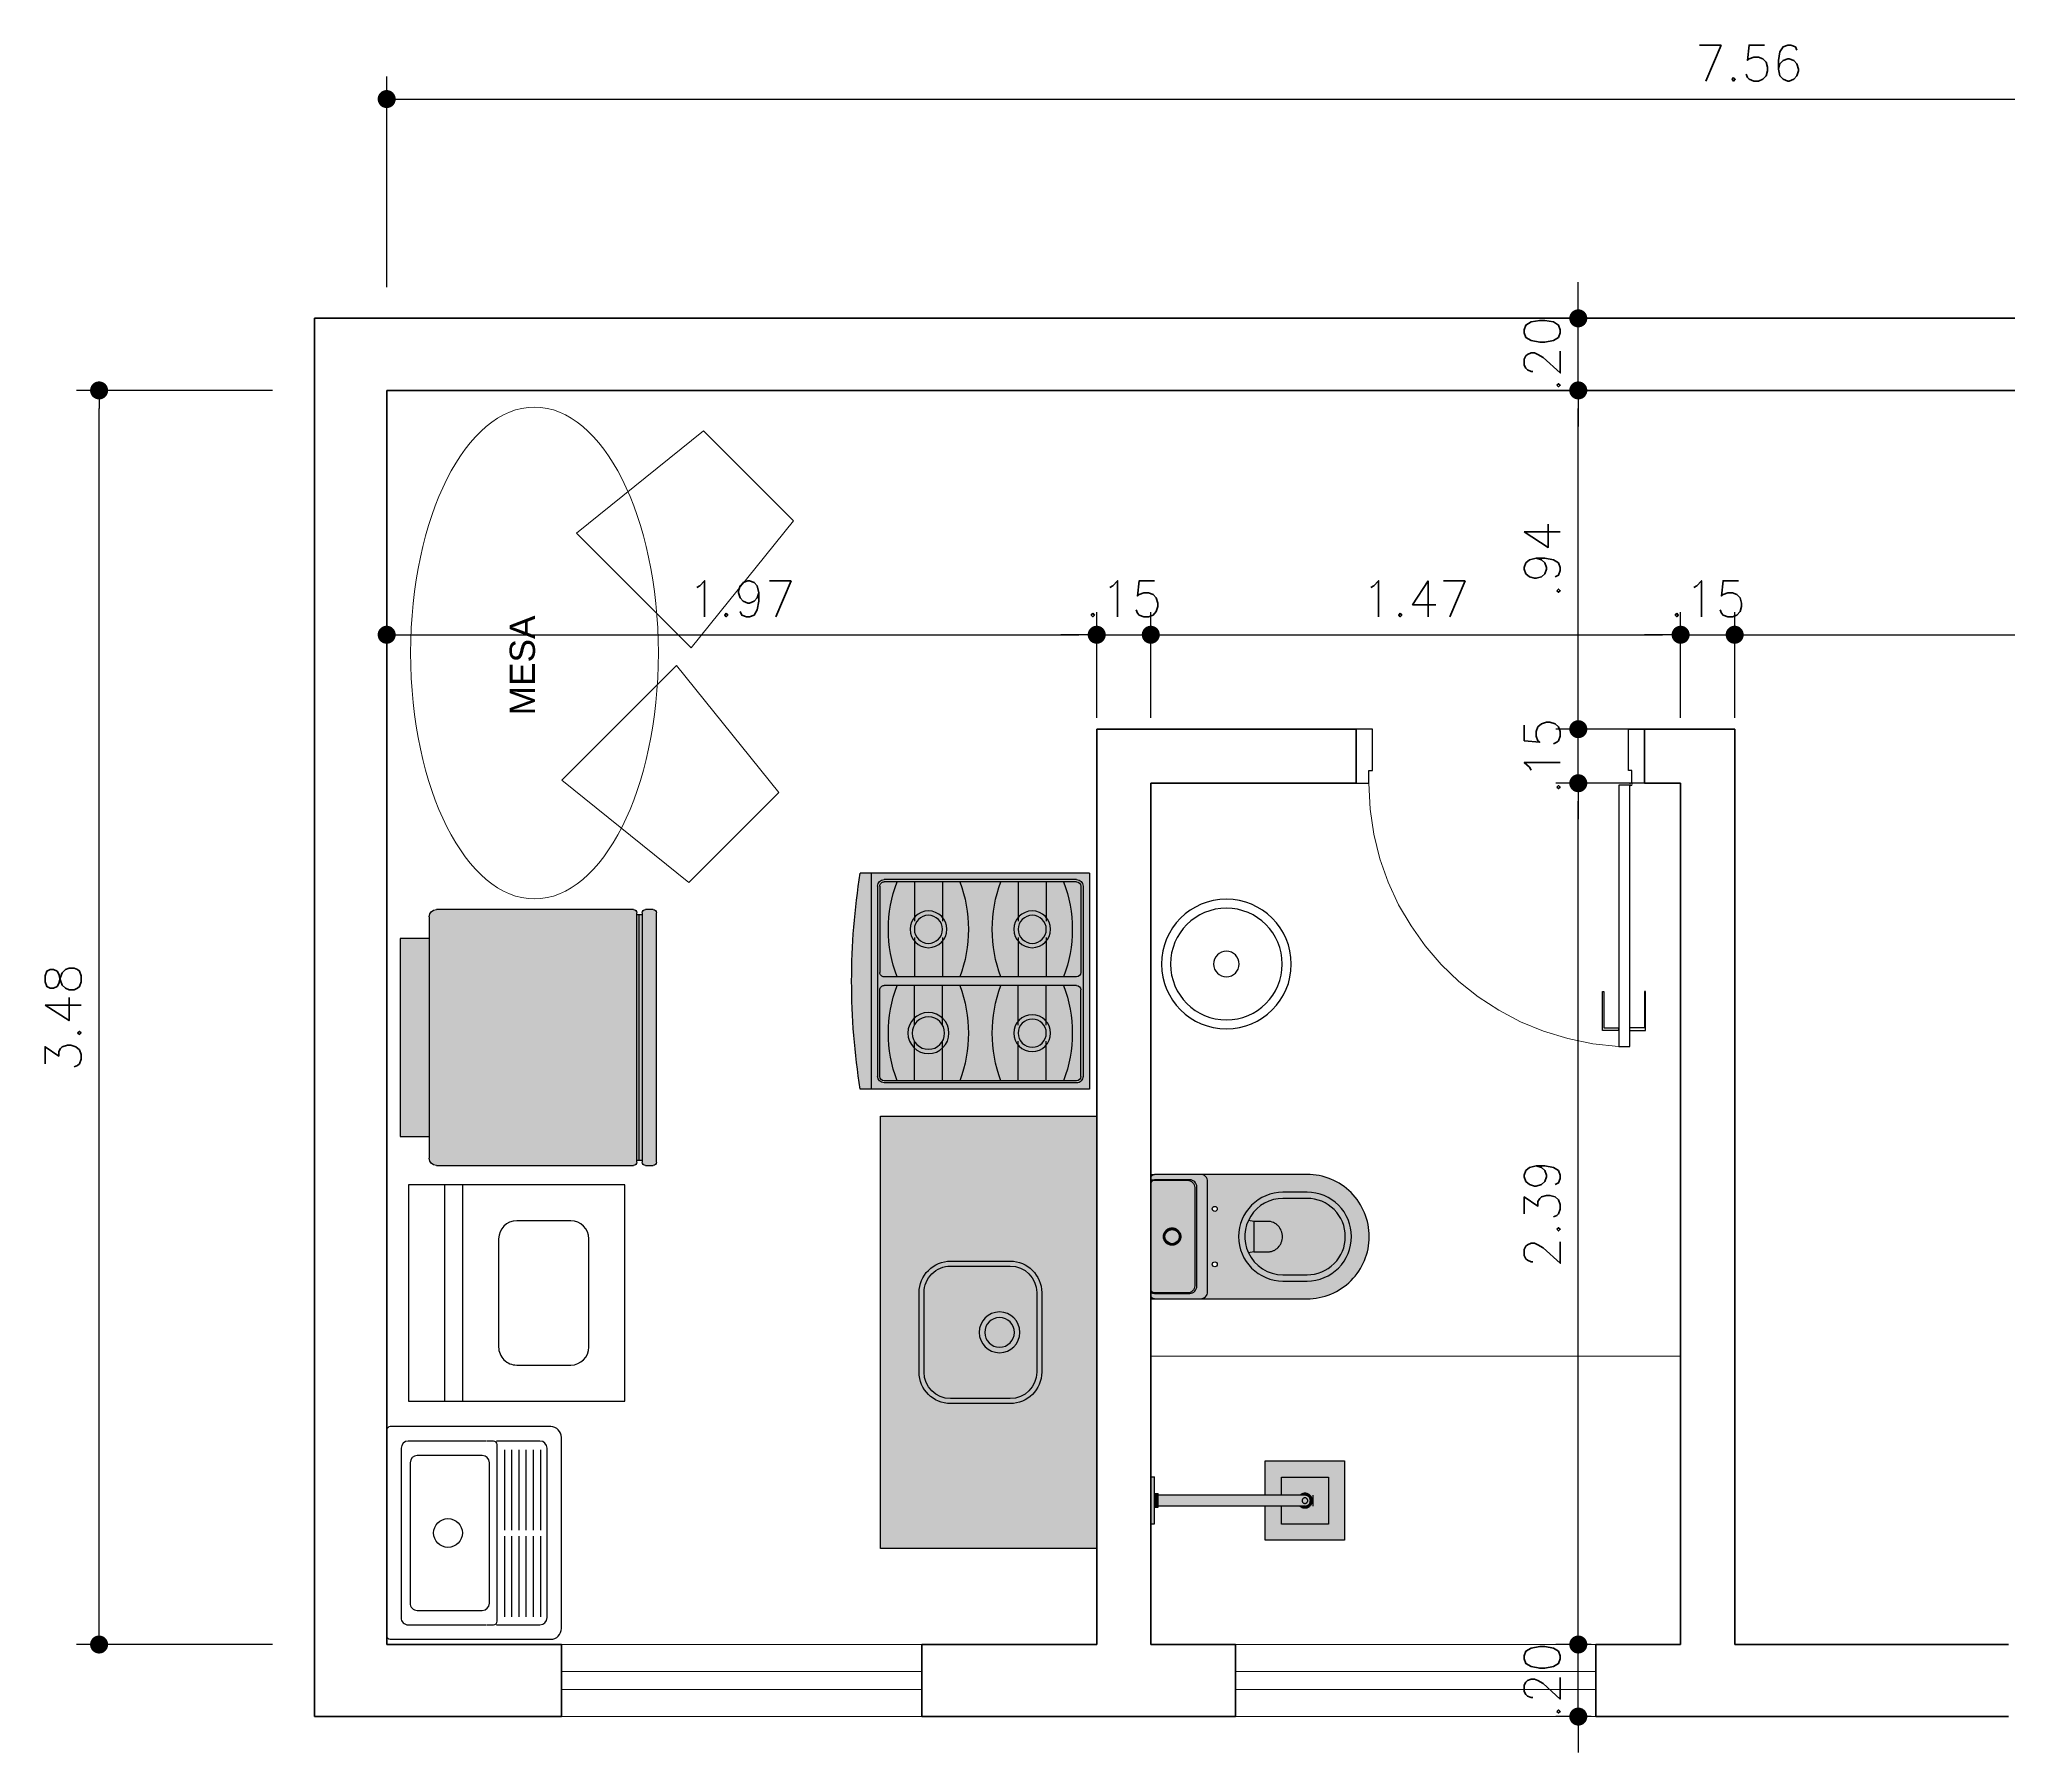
# Model space of a CAD drawing. Header units: millimetres. Extents: x -4763 to 645, y -25 to 217.
# Drawn here: x -24.46 to -19, y 47.62 to 52.37 of the extents above; entities that cross this region are included whole.
import ezdxf

# ---------------------------------------------------------------- set-up
doc = ezdxf.new("R2010")
doc.units = ezdxf.units.MM
doc.header["$LTSCALE"] = 0.5
doc.header["$PDMODE"] = 3
for name, pattern in [('CACHE', [0.24, 0.12, -0.12]), ('CONTINU', [0]), ('DASHED', [15, 12, -3]), ('HIDDEN2', [4.7625, 3.175, -1.5875])]:
    doc.linetypes.add(name, pattern=pattern)
for name, color, linetype, lineweight in [('A-TRACEJADO', 251, 'HIDDEN2', 18), ('AI-Hatch equip coz', 255, 'Continuous', 0), ('AI-Hatch equip san', 255, 'Continuous', 0), ('Alvenaria-alta', 5, 'Continuous', 50), ('Alvenaria-baixa', 3, 'Continuous', 20), ('ARQ cota externa', 1, 'Continuous', 15), ('ARQ Esquadria 2', 2, 'Continuous', 20), ('ARQ Mobiliario', 34, 'Continuous', 13)]:
    doc.layers.add(name, color=color, linetype=linetype, lineweight=lineweight)
for name, color, linetype in [('AI-Equip coz', 1, 'Continuous'), ('AI-Equip san', 1, 'Continuous'), ('AI-Hatch mob', 254, 'Continuous'), ('DETALHE', 2, 'Continuous'), ('PENA1', 1, 'Continuous')]:
    doc.layers.add(name, color=color, linetype=linetype)
doc.styles.add('arial 7', font='arial.ttf', dxfattribs={"height": 0.07})
doc.styles.add('RS50', font='romans.shx', dxfattribs={"height": 0.1})
doc.dimstyles.new('Cota 50', dxfattribs={"dimscale": 0.05, "dimtxt": 0.1, "dimasz": 1, "dimexe": 1.25, "dimexo": 0.625, "dimgap": 1, "dimtad": 1, "dimzin": 4, "dimdsep": 46, "dimtxsty": 'RS50', "dimblk": 'DOT', "dimcen": 0.1, "dimclrd": 256, "dimclre": 256, "dimclrt": 256, "dimadec": 0, "dimazin": 0, "dimtfac": 1, "dimtix": 1, "dimtmove": 0, "dimatfit": 3, "dimldrblk": 'DOT', "dimfxl": 1.25, "dimarcsym": 0})

# ---------------------------------------------------------------- blocks, each defined once
blk = doc.blocks.new('_Dot')
at = {"color": 0, "linetype": 'ByBlock', "lineweight": -2}
blk.add_line((-0.5, 0), (-1, 0), dxfattribs=at)
at = {"color": 0, "linetype": 'ByBlock', "const_width": 0.5}
blk.add_lwpolyline([(-0.25, 0, 1), (0.25, 0, 1)], format="xyb", close=True, dxfattribs=at)
blk = doc.blocks.new('*D169')
at = {"layer": 'ARQ cota externa', "lineweight": -2, "transparency": 16777216}
for p, q in [((-23.8134, 51.3989), (-24.3571, 51.3989)), ((-24.2946, 47.9689), (-24.2946, 51.3489)), ((-23.8134, 47.9189), (-24.3571, 47.9189))]:
    blk.add_line(p, q, dxfattribs=at)
at = {"layer": 'DEFPOINTS', "color": 0, "transparency": 16777216}
for p in [(-24.2946, 51.3989), (-23.7821, 51.3989), (-23.7821, 47.9189)]:
    blk.add_point(p, dxfattribs=at)
at = {"layer": 'ARQ cota externa', "lineweight": -2, "transparency": 16777216, "xscale": 0.05, "yscale": 0.05, "zscale": 0.05}
for p, rotation in [((-24.2946, 51.3989), 90), ((-24.2946, 47.9189), 270)]:
    blk.add_blockref('_Dot', p, dxfattribs=dict(at, rotation=rotation))
at = {"layer": 'ARQ cota externa', "transparency": 16777216, "insert": (-24.3946, 49.6589), "char_height": 0.1, "attachment_point": 5, "rotation": 90, "style": 'RS50'}
blk.add_mtext('3.48', dxfattribs=at)
blk = doc.blocks.new('*D170')
at = {"layer": 'ARQ cota externa', "lineweight": -2, "transparency": 16777216}
for p, q in [((-23.4967, 51.6857), (-23.4967, 52.2699)), ((-15.9367, 51.6857), (-15.9367, 52.2699)), ((-23.4467, 52.2074), (-15.9867, 52.2074))]:
    blk.add_line(p, q, dxfattribs=at)
at = {"layer": 'DEFPOINTS', "color": 0, "transparency": 16777216}
for p in [(-15.9367, 52.2074), (-23.4967, 51.6545), (-15.9367, 51.6545)]:
    blk.add_point(p, dxfattribs=at)
at = {"layer": 'ARQ cota externa', "lineweight": -2, "transparency": 16777216, "xscale": 0.05, "yscale": 0.05, "zscale": 0.05, "rotation": 180}
blk.add_blockref('_Dot', (-23.4967, 52.2074), dxfattribs=at)
at = {"layer": 'ARQ cota externa', "lineweight": -2, "transparency": 16777216, "xscale": 0.05, "yscale": 0.05, "zscale": 0.05}
blk.add_blockref('_Dot', (-15.9367, 52.2074), dxfattribs=at)
at = {"layer": 'ARQ cota externa', "transparency": 16777216, "insert": (-19.7167, 52.3074), "char_height": 0.1, "attachment_point": 5, "style": 'RS50'}
blk.add_mtext('7.56', dxfattribs=at)
blk = doc.blocks.new('*D171')
at = {"layer": 'ARQ cota externa', "lineweight": -2, "transparency": 16777216}
for p, q in [((-23.4967, 50.5972), (-23.4967, 50.7834)), ((-21.5267, 50.4902), (-21.5267, 50.7834)), ((-23.4467, 50.7209), (-21.5767, 50.7209))]:
    blk.add_line(p, q, dxfattribs=at)
at = {"layer": 'DEFPOINTS', "color": 0, "transparency": 16777216}
for p in [(-21.5267, 50.7209), (-23.4967, 50.5659), (-21.5267, 50.4589)]:
    blk.add_point(p, dxfattribs=at)
at = {"layer": 'ARQ cota externa', "lineweight": -2, "transparency": 16777216, "xscale": 0.05, "yscale": 0.05, "zscale": 0.05, "rotation": 180}
blk.add_blockref('_Dot', (-23.4967, 50.7209), dxfattribs=at)
at = {"layer": 'ARQ cota externa', "lineweight": -2, "transparency": 16777216, "xscale": 0.05, "yscale": 0.05, "zscale": 0.05}
blk.add_blockref('_Dot', (-21.5267, 50.7209), dxfattribs=at)
at = {"layer": 'ARQ cota externa', "transparency": 16777216, "insert": (-22.5117, 50.8209), "char_height": 0.1, "attachment_point": 5, "style": 'RS50'}
blk.add_mtext('1.97', dxfattribs=at)
blk = doc.blocks.new('*D172')
at = {"layer": 'ARQ cota externa', "lineweight": -2, "transparency": 16777216}
for p, q in [((-21.5267, 50.4902), (-21.5267, 50.7834)), ((-21.3767, 50.4902), (-21.3767, 50.7834)), ((-21.5767, 50.7209), (-21.6267, 50.7209)), ((-21.5267, 50.7209), (-21.3767, 50.7209)), ((-21.3267, 50.7209), (-21.2767, 50.7209))]:
    blk.add_line(p, q, dxfattribs=at)
at = {"layer": 'DEFPOINTS', "color": 0, "transparency": 16777216}
for p in [(-21.3767, 50.7209), (-21.5267, 50.4589), (-21.3767, 50.4589)]:
    blk.add_point(p, dxfattribs=at)
at = {"layer": 'ARQ cota externa', "lineweight": -2, "transparency": 16777216, "xscale": 0.05, "yscale": 0.05, "zscale": 0.05}
blk.add_blockref('_Dot', (-21.5267, 50.7209), dxfattribs=at)
at = {"layer": 'ARQ cota externa', "lineweight": -2, "transparency": 16777216, "xscale": 0.05, "yscale": 0.05, "zscale": 0.05, "rotation": 180}
blk.add_blockref('_Dot', (-21.3767, 50.7209), dxfattribs=at)
at = {"layer": 'ARQ cota externa', "transparency": 16777216, "insert": (-21.4517, 50.8209), "char_height": 0.1, "attachment_point": 5, "style": 'RS50'}
blk.add_mtext('.15', dxfattribs=at)
blk = doc.blocks.new('*D173')
at = {"layer": 'ARQ cota externa', "lineweight": -2, "transparency": 16777216}
for p, q in [((-21.3767, 50.4902), (-21.3767, 50.7834)), ((-19.9067, 50.4902), (-19.9067, 50.7834)), ((-21.3267, 50.7209), (-19.9567, 50.7209))]:
    blk.add_line(p, q, dxfattribs=at)
at = {"layer": 'DEFPOINTS', "color": 0, "transparency": 16777216}
for p in [(-19.9067, 50.7209), (-21.3767, 50.4589), (-19.9067, 50.4589)]:
    blk.add_point(p, dxfattribs=at)
at = {"layer": 'ARQ cota externa', "lineweight": -2, "transparency": 16777216, "xscale": 0.05, "yscale": 0.05, "zscale": 0.05, "rotation": 180}
blk.add_blockref('_Dot', (-21.3767, 50.7209), dxfattribs=at)
at = {"layer": 'ARQ cota externa', "lineweight": -2, "transparency": 16777216, "xscale": 0.05, "yscale": 0.05, "zscale": 0.05}
blk.add_blockref('_Dot', (-19.9067, 50.7209), dxfattribs=at)
at = {"layer": 'ARQ cota externa', "transparency": 16777216, "insert": (-20.6417, 50.8209), "char_height": 0.1, "attachment_point": 5, "style": 'RS50'}
blk.add_mtext('1.47', dxfattribs=at)
blk = doc.blocks.new('*D174')
at = {"layer": 'ARQ cota externa', "lineweight": -2, "transparency": 16777216}
for p, q in [((-19.9067, 50.4902), (-19.9067, 50.7834)), ((-19.7567, 50.4902), (-19.7567, 50.7834)), ((-19.9567, 50.7209), (-20.0067, 50.7209)), ((-19.9067, 50.7209), (-19.7567, 50.7209)), ((-19.7067, 50.7209), (-19.6567, 50.7209))]:
    blk.add_line(p, q, dxfattribs=at)
at = {"layer": 'DEFPOINTS', "color": 0, "transparency": 16777216}
for p in [(-19.7567, 50.7209), (-19.9067, 50.4589), (-19.7567, 50.4589)]:
    blk.add_point(p, dxfattribs=at)
at = {"layer": 'ARQ cota externa', "lineweight": -2, "transparency": 16777216, "xscale": 0.05, "yscale": 0.05, "zscale": 0.05}
blk.add_blockref('_Dot', (-19.9067, 50.7209), dxfattribs=at)
at = {"layer": 'ARQ cota externa', "lineweight": -2, "transparency": 16777216, "xscale": 0.05, "yscale": 0.05, "zscale": 0.05, "rotation": 180}
blk.add_blockref('_Dot', (-19.7567, 50.7209), dxfattribs=at)
at = {"layer": 'ARQ cota externa', "transparency": 16777216, "insert": (-19.8317, 50.8209), "char_height": 0.1, "attachment_point": 5, "style": 'RS50'}
blk.add_mtext('.15', dxfattribs=at)
blk = doc.blocks.new('*D175')
at = {"layer": 'ARQ cota externa', "lineweight": -2, "transparency": 16777216}
for p, q in [((-19.7567, 50.4902), (-19.7567, 50.7834)), ((-15.9367, 50.4902), (-15.9367, 50.7834)), ((-19.7067, 50.7209), (-15.9867, 50.7209))]:
    blk.add_line(p, q, dxfattribs=at)
at = {"layer": 'DEFPOINTS', "color": 0, "transparency": 16777216}
for p in [(-15.9367, 50.7209), (-19.7567, 50.4589), (-15.9367, 50.4589)]:
    blk.add_point(p, dxfattribs=at)
at = {"layer": 'ARQ cota externa', "lineweight": -2, "transparency": 16777216, "xscale": 0.05, "yscale": 0.05, "zscale": 0.05, "rotation": 180}
blk.add_blockref('_Dot', (-19.7567, 50.7209), dxfattribs=at)
at = {"layer": 'ARQ cota externa', "lineweight": -2, "transparency": 16777216, "xscale": 0.05, "yscale": 0.05, "zscale": 0.05}
blk.add_blockref('_Dot', (-15.9367, 50.7209), dxfattribs=at)
at = {"layer": 'ARQ cota externa', "transparency": 16777216, "insert": (-17.8467, 50.8209), "char_height": 0.1, "attachment_point": 5, "style": 'RS50'}
blk.add_mtext('3.82', dxfattribs=at)
blk = doc.blocks.new('*D177')
at = {"layer": 'ARQ cota externa', "lineweight": -2, "transparency": 16777216}
for p, q in [((-20.1906, 47.9689), (-20.1906, 48.0189)), ((-20.1551, 47.9189), (-20.2531, 47.9189)), ((-20.1906, 47.7189), (-20.1906, 47.9189)), ((-20.1551, 47.7189), (-20.2531, 47.7189)), ((-20.1906, 47.6689), (-20.1906, 47.6189))]:
    blk.add_line(p, q, dxfattribs=at)
at = {"layer": 'DEFPOINTS', "color": 0, "transparency": 16777216}
for p in [(-20.1906, 47.9189), (-20.1238, 47.9189), (-20.1238, 47.7189)]:
    blk.add_point(p, dxfattribs=at)
at = {"layer": 'ARQ cota externa', "lineweight": -2, "transparency": 16777216, "xscale": 0.05, "yscale": 0.05, "zscale": 0.05}
for p, rotation in [((-20.1906, 47.9189), 270), ((-20.1906, 47.7189), 90)]:
    blk.add_blockref('_Dot', p, dxfattribs=dict(at, rotation=rotation))
at = {"layer": 'ARQ cota externa', "transparency": 16777216, "insert": (-20.2906, 47.8189), "char_height": 0.1, "attachment_point": 5, "rotation": 90, "style": 'RS50'}
blk.add_mtext('.20', dxfattribs=at)
blk = doc.blocks.new('*D178')
at = {"layer": 'ARQ cota externa', "lineweight": -2, "transparency": 16777216}
for p, q in [((-19.9379, 50.3089), (-20.2531, 50.3089)), ((-20.1906, 47.9689), (-20.1906, 50.2589)), ((-20.1551, 47.9189), (-20.2531, 47.9189))]:
    blk.add_line(p, q, dxfattribs=at)
at = {"layer": 'DEFPOINTS', "color": 0, "transparency": 16777216}
for p in [(-20.1906, 50.3089), (-19.9067, 50.3089), (-20.1238, 47.9189)]:
    blk.add_point(p, dxfattribs=at)
at = {"layer": 'ARQ cota externa', "lineweight": -2, "transparency": 16777216, "xscale": 0.05, "yscale": 0.05, "zscale": 0.05}
for p, rotation in [((-20.1906, 50.3089), 90), ((-20.1906, 47.9189), 270)]:
    blk.add_blockref('_Dot', p, dxfattribs=dict(at, rotation=rotation))
at = {"layer": 'ARQ cota externa', "transparency": 16777216, "insert": (-20.2906, 49.1139), "char_height": 0.1, "attachment_point": 5, "rotation": 90, "style": 'RS50'}
blk.add_mtext('2.39', dxfattribs=at)
blk = doc.blocks.new('*D179')
at = {"layer": 'ARQ cota externa', "lineweight": -2, "transparency": 16777216}
for p, q in [((-20.1906, 50.5089), (-20.1906, 50.5589)), ((-19.9379, 50.4589), (-20.2531, 50.4589)), ((-20.1906, 50.3089), (-20.1906, 50.4589)), ((-19.9379, 50.3089), (-20.2531, 50.3089)), ((-20.1906, 50.2589), (-20.1906, 50.2089))]:
    blk.add_line(p, q, dxfattribs=at)
at = {"layer": 'DEFPOINTS', "color": 0, "transparency": 16777216}
for p in [(-20.1906, 50.4589), (-19.9067, 50.4589), (-19.9067, 50.3089)]:
    blk.add_point(p, dxfattribs=at)
at = {"layer": 'ARQ cota externa', "lineweight": -2, "transparency": 16777216, "xscale": 0.05, "yscale": 0.05, "zscale": 0.05}
for p, rotation in [((-20.1906, 50.4589), 270), ((-20.1906, 50.3089), 90)]:
    blk.add_blockref('_Dot', p, dxfattribs=dict(at, rotation=rotation))
at = {"layer": 'ARQ cota externa', "transparency": 16777216, "insert": (-20.2906, 50.3839), "char_height": 0.1, "attachment_point": 5, "rotation": 90, "style": 'RS50'}
blk.add_mtext('.15', dxfattribs=at)
blk = doc.blocks.new('*D180')
at = {"layer": 'ARQ cota externa', "lineweight": -2, "transparency": 16777216}
for p, q in [((-20.2218, 51.3989), (-20.2531, 51.3989)), ((-20.1906, 50.5089), (-20.1906, 51.3489)), ((-19.9379, 50.4589), (-20.2531, 50.4589))]:
    blk.add_line(p, q, dxfattribs=at)
at = {"layer": 'DEFPOINTS', "color": 0, "transparency": 16777216}
for p in [(-20.1906, 51.3989), (-20.1906, 51.3989), (-19.9067, 50.4589)]:
    blk.add_point(p, dxfattribs=at)
at = {"layer": 'ARQ cota externa', "lineweight": -2, "transparency": 16777216, "xscale": 0.05, "yscale": 0.05, "zscale": 0.05}
for p, rotation in [((-20.1906, 51.3989), 90), ((-20.1906, 50.4589), 270)]:
    blk.add_blockref('_Dot', p, dxfattribs=dict(at, rotation=rotation))
at = {"layer": 'ARQ cota externa', "transparency": 16777216, "insert": (-20.2906, 50.9289), "char_height": 0.1, "attachment_point": 5, "rotation": 90, "style": 'RS50'}
blk.add_mtext('.94', dxfattribs=at)
blk = doc.blocks.new('*D181')
at = {"layer": 'ARQ cota externa', "lineweight": -2, "transparency": 16777216}
for p, q in [((-20.1906, 51.6489), (-20.1906, 51.6989)), ((-20.2218, 51.5989), (-20.2531, 51.5989)), ((-20.1906, 51.3989), (-20.1906, 51.5989)), ((-20.2218, 51.3989), (-20.2531, 51.3989)), ((-20.1906, 51.3489), (-20.1906, 51.2989))]:
    blk.add_line(p, q, dxfattribs=at)
at = {"layer": 'DEFPOINTS', "color": 0, "transparency": 16777216}
for p in [(-20.1906, 51.5989), (-20.1906, 51.5989), (-20.1906, 51.3989)]:
    blk.add_point(p, dxfattribs=at)
at = {"layer": 'ARQ cota externa', "lineweight": -2, "transparency": 16777216, "xscale": 0.05, "yscale": 0.05, "zscale": 0.05}
for p, rotation in [((-20.1906, 51.5989), 270), ((-20.1906, 51.3989), 90)]:
    blk.add_blockref('_Dot', p, dxfattribs=dict(at, rotation=rotation))
at = {"layer": 'ARQ cota externa', "transparency": 16777216, "insert": (-20.2906, 51.4989), "char_height": 0.1, "attachment_point": 5, "rotation": 90, "style": 'RS50'}
blk.add_mtext('.20', dxfattribs=at)
blk = doc.blocks.new('P70')
at = {"layer": 'A-TRACEJADO'}
blk.add_arc((-0.149, -0.0328), 0.7322, 183.0662, 269.9559, dxfattribs=at)
at = {"layer": 'DETALHE', "color": 1}
for points in [[(-0.8365, -0.0415), (-0.8365, 0.0027), (-0.7284, 0.0027), (-0.7284, -0.0006), (-0.8285, -0.0006), (-0.8285, -0.0415)], [(-0.8365, -0.0724), (-0.8365, -0.1166), (-0.7284, -0.1166), (-0.7284, -0.1133), (-0.8285, -0.1133), (-0.8285, -0.0724)]]:
    blk.add_lwpolyline(points, close=True, dxfattribs=at)
at = {"layer": 'DETALHE', "color": 2}
for points in [[(-0.15, 0), (-0.15, -0.035), (-0.115, -0.035), (-0.115, -0.045), (0, -0.045), (0, 0)], [(-0.15, -0.8), (-0.15, -0.765), (-0.115, -0.765), (-0.115, -0.755), (0, -0.755), (0, -0.8)]]:
    blk.add_lwpolyline(points, close=True, dxfattribs=at)
blk.add_lwpolyline([(-0.8802, -0.0719), (-0.8802, -0.0411), (-0.1558, -0.0411), (-0.1558, -0.0719), (-0.8802, -0.0719)], dxfattribs=at)
blk.add_circle((-0.1531, -0.0379), 0.00326, dxfattribs=at)
blk = doc.blocks.new('tanq')
at = {"layer": 'PENA1'}
for p, q in [((-0.295, 0.455), (-0.295, 0.01)), ((0.265, 0.485), (-0.265, 0.485)), ((0.235, 0.445), (-0.235, 0.445)), ((0.295, 0.01), (0.295, 0.455)), ((-0.255, 0.425), (-0.255, 0.305)), ((-0.231, 0.4265), (-0.0075, 0.4265)), ((-0.231, 0.4065), (-0.0075, 0.4065)), ((-0.231, 0.3865), (-0.0075, 0.3865)), ((0.009, 0.4265), (0.2325, 0.4265)), ((0.009, 0.4065), (0.2325, 0.4065)), ((0.009, 0.3865), (0.2325, 0.3865)), ((0.255, 0.305), (0.255, 0.425)), ((-0.231, 0.3665), (-0.0075, 0.3665)), ((-0.231, 0.3465), (-0.0075, 0.3465)), ((0.009, 0.3665), (0.2325, 0.3665)), ((0.009, 0.3465), (0.2325, 0.3465)), ((-0.255, 0.2965), (-0.255, 0.2784)), ((-0.255, 0.2769), (-0.255, 0.06)), ((-0.231, 0.3065), (-0.245, 0.3065)), ((-0.231, 0.3265), (-0.0075, 0.3265)), ((0.2325, 0.3065), (-0.231, 0.3065)), ((0.195, 0.285), (-0.195, 0.285)), ((0.009, 0.3265), (0.2325, 0.3265)), ((0.245, 0.3065), (0.2325, 0.3065)), ((0.255, 0.2784), (0.255, 0.2965)), ((0.255, 0.06), (0.255, 0.2769)), ((-0.215, 0.265), (-0.215, 0.085)), ((0.215, 0.085), (0.215, 0.265)), ((-0.195, 0.065), (0.195, 0.065)), ((-0.285, 0), (0.285, 0)), ((-0.235, 0.04), (0.235, 0.04))]:
    blk.add_line(p, q, dxfattribs=at)
blk.add_circle((0, 0.17), 0.04, dxfattribs=at)
for centre, radius, start, end in [((-0.265, 0.455), 0.03, 90, 180), ((-0.235, 0.425), 0.02, 90, 180), ((0.235, 0.425), 0.02, 0, 90), ((0.265, 0.455), 0.03, 360, 90), ((-0.245, 0.2965), 0.01, 90, 180), ((-0.195, 0.265), 0.02, 90, 180), ((0.195, 0.265), 0.02, 0, 90), ((0.245, 0.2965), 0.01, 360, 90), ((-0.235, 0.06), 0.02, 180, 270), ((-0.195, 0.085), 0.02, 180, 270), ((0.195, 0.085), 0.02, 270, 360), ((0.235, 0.06), 0.02, 270, 360), ((-0.285, 0.01), 0.01, 180, 270), ((0.285, 0.01), 0.01, 270, 0)]:
    blk.add_arc(centre, radius, start, end, dxfattribs=at)
blk = doc.blocks.new('lavardora')
at = {"layer": 'PENA1'}
for p, q in [((-0.3, 0.6), (-0.3, 0)), ((0.3, 0.6), (-0.3, 0.6)), ((0.3, 0), (0.3, 0.6)), ((0.15, 0.5), (-0.15, 0.5)), ((-0.2, 0.45), (-0.2, 0.3)), ((0.2, 0.3), (0.2, 0.45)), ((-0.15, 0.25), (0.15, 0.25)), ((-0.3, 0.15), (0.3, 0.15)), ((-0.3, 0.1), (0.3, 0.1)), ((-0.3, 0), (0.3, 0))]:
    blk.add_line(p, q, dxfattribs=at)
for centre, start, end in [((-0.15, 0.45), 90, 180), ((0.15, 0.45), 0, 90), ((-0.15, 0.3), 180, 270), ((0.15, 0.3), 270, 0)]:
    blk.add_arc(centre, 0.05, start, end, dxfattribs=at)
blk = doc.blocks.new('REFRIGERADOR LUM G 0.710X0.711')
at = {"layer": 'AI-Hatch equip coz', "ltscale": 3}
h = blk.add_hatch(color=255, dxfattribs=at)
h.paths.add_polyline_path([(0.275, 0), (-0.275, 0), (-0.275, -0.08), (0.275, -0.08)])
h.paths.add_polyline_path([(0.355, -0.1, 0.414214), (0.335, -0.08), (-0.335, -0.08, 0.414214), (-0.355, -0.1), (-0.355, -0.647, 0.414214), (-0.346, -0.656), (0.346, -0.656, 0.414214), (0.355, -0.647)])
h.paths.add_polyline_path([(0.355, -0.68, 0.414214), (0.346, -0.671), (-0.346, -0.671, 0.414214), (-0.355, -0.68), (-0.355, -0.702, 0.414214), (-0.346, -0.711), (0.346, -0.711, 0.414214), (0.355, -0.702)])
h.paths.add_polyline_path([(0.34, -0.6632), (-0.34, -0.6632), (-0.34, -0.671), (0.34, -0.671)])
h.paths.add_polyline_path([(0.34, -0.656), (-0.34, -0.656), (-0.34, -0.6632), (0.34, -0.6632)])
for p, q in [((-0.275, 0), (0.275, 0)), ((-0.275, -0.08), (-0.275, 0)), ((0.275, 0), (0.275, -0.08)), ((-0.355, -0.647), (-0.355, -0.1)), ((-0.335, -0.08), (0.335, -0.08)), ((0.355, -0.1), (0.355, -0.647)), ((-0.355, -0.702), (-0.355, -0.68)), ((0.346, -0.656), (-0.346, -0.656)), ((-0.346, -0.671), (0.346, -0.671)), ((-0.34, -0.671), (-0.34, -0.656)), ((0.34, -0.6632), (-0.34, -0.6632)), ((0.34, -0.656), (0.34, -0.671)), ((0.355, -0.68), (0.355, -0.702)), ((0.346, -0.711), (-0.346, -0.711))]:
    blk.add_line(p, q)
for centre, radius, start, end in [((-0.335, -0.1), 0.02, 90, 180), ((0.335, -0.1), 0.02, 360, 90), ((-0.346, -0.647), 0.009, 180, 270), ((0.346, -0.647), 0.009, 270, 0), ((-0.346, -0.68), 0.009, 90, 180), ((-0.346, -0.702), 0.009, 180, 270), ((0.346, -0.68), 0.009, 0, 90), ((0.346, -0.702), 0.009, 270, 0)]:
    blk.add_arc(centre, radius, start, end)
blk = doc.blocks.new('Fogão 03')
at = {"layer": 'AI-Hatch equip coz', "lineweight": 0}
for points in [[(0.156, 0.159), (-0.444, 0.159), (-0.444, -0.447), (0.156, -0.447)], [(0.156, -0.447), (-0.444, -0.447), (-0.444, -0.477, 0.08), (0.156, -0.477)]]:
    blk.add_hatch(color=255, dxfattribs=at).paths.add_polyline_path(points)
for p, q in [((0.156, 0.159), (-0.444, 0.159)), ((-0.444, 0.159), (-0.444, -0.477)), ((-0.426, 0.123), (-0.426, -0.411)), ((-0.42, 0.123), (-0.42, -0.411)), ((0.12, 0.141), (-0.408, 0.141)), ((-0.408, 0.135), (-0.168, 0.135)), ((-0.156, 0.123), (-0.156, -0.411)), ((-0.132, 0.123), (-0.132, -0.411)), ((0.12, 0.135), (-0.12, 0.135)), ((0.132, 0.123), (0.132, -0.411)), ((0.138, 0.123), (0.138, -0.411)), ((0.156, 0.159), (0.156, -0.477)), ((-0.42, 0.039), (-0.3104, 0.039)), ((-0.2655, 0.039), (-0.156, 0.039)), ((-0.0224, 0.039), (-0.132, 0.039)), ((0.132, 0.039), (0.0224, 0.039)), ((-0.42, -0.039), (-0.3104, -0.039)), ((-0.2655, -0.039), (-0.156, -0.039)), ((-0.0224, -0.039), (-0.132, -0.039)), ((0.132, -0.039), (0.0224, -0.039)), ((-0.42, -0.249), (-0.3104, -0.249)), ((-0.2655, -0.249), (-0.156, -0.249)), ((-0.0224, -0.249), (-0.132, -0.249)), ((0.132, -0.249), (0.0224, -0.249)), ((-0.42, -0.327), (-0.3104, -0.327)), ((-0.2655, -0.327), (-0.156, -0.327)), ((-0.0224, -0.327), (-0.132, -0.327)), ((0.132, -0.327), (0.0224, -0.327)), ((-0.408, -0.423), (-0.168, -0.423)), ((0.12, -0.429), (-0.408, -0.429)), ((0.12, -0.423), (-0.12, -0.423)), ((0.156, -0.447), (-0.444, -0.447))]:
    blk.add_line(p, q)
for centre, radius in [((-0.288, 0), 0.051), ((-0.288, 0), 0.039), ((0, 0), 0.051), ((0, 0), 0.039), ((-0.288, -0.288), 0.057), ((-0.288, -0.288), 0.045), ((0, -0.288), 0.051), ((0, -0.288), 0.039)]:
    blk.add_circle(centre, radius)
for centre, radius, start, end in [((-0.408, 0.123), 0.018, 89.9994, 180), ((-0.408, 0.123), 0.012, 90, 180), ((-0.288, -0.264), 0.375, 69.3903, 110.6097), ((-0.168, 0.123), 0.012, 0, 90), ((-0.12, 0.123), 0.012, 90, 180), ((0, -0.264), 0.375, 69.3903, 110.6097), ((0.12, 0.123), 0.018, 0, 90), ((0.12, 0.123), 0.012, 0, 90), ((-0.288, 0.264), 0.375, 249.3903, 290.6097), ((0, 0.264), 0.375, 249.3903, 290.6097), ((-0.288, -0.552), 0.375, 69.3903, 110.6097), ((0, -0.552), 0.375, 69.3903, 110.6097), ((-0.288, -0.024), 0.375, 249.3903, 290.6097), ((0, -0.024), 0.375, 249.3903, 290.6097), ((-0.408, -0.411), 0.018, 180, 270), ((-0.408, -0.411), 0.012, 180, 270), ((-0.168, -0.411), 0.012, 269.9991, 0), ((-0.12, -0.411), 0.012, 180, 270.0011), ((0.12, -0.411), 0.018, 270, 0), ((0.12, -0.411), 0.012, 270, 0), ((-0.144, 1.386), 1.887, 260.8522, 279.1478)]:
    blk.add_arc(centre, radius, start, end)
blk = doc.blocks.new('*U62')
at = {"layer": 'AI-Hatch mob', "true_color": 0xede8c4}
blk.add_hatch(color=254, dxfattribs=at).paths.add_polyline_path([(0, 1.2), (0, 0), (0.6, 0), (0.6, 1.2)])
blk.add_lwpolyline([(0, 1.2), (0, 0), (0.6, 0), (0.6, 1.2)], close=True)
blk = doc.blocks.new('CUBA RETANGULAR TRAMONTINA LINHA PRIME 94020207 PLANTA')
at = {"layer": 'AI-Hatch equip coz'}
h = blk.add_hatch(color=256, dxfattribs=at)
h.dxf.hatch_style = 2
h.paths.add_polyline_path([(0.1103, 0), (-0.1103, 0, 0.414214), (-0.1976, -0.0873), (-0.1976, -0.2527, 0.414214), (-0.1103, -0.34), (0.1103, -0.34, 0.414214), (0.1976, -0.2527), (0.1976, -0.0873, 0.414214)])
h.paths.add_polyline_path([(-0.1103, -0.0138, 0.414214), (-0.1838, -0.0873), (-0.1838, -0.2527, 0.414214), (-0.1103, -0.3262), (0.1103, -0.3262, 0.414214), (0.1838, -0.2527), (0.1838, -0.0873, 0.414214), (0.1103, -0.0138)], flags=16)
h.paths.add_polyline_path([(0.0565, -0.1169, -1), (-0.0565, -0.1169, -1)], flags=0)
h.paths.add_polyline_path([(0.0412, -0.1169, -1), (-0.0412, -0.1169, -1)], flags=0)
for p, q in [((0.1103, 0), (-0.1103, 0)), ((0.1103, -0.0138), (-0.1103, -0.0138)), ((-0.1976, -0.0873), (-0.1976, -0.2527)), ((-0.1838, -0.0873), (-0.1838, -0.2527)), ((0.1838, -0.2527), (0.1838, -0.0873)), ((0.1976, -0.2527), (0.1976, -0.0873)), ((-0.1103, -0.3262), (0.1103, -0.3262)), ((-0.1103, -0.34), (0.1103, -0.34))]:
    blk.add_line(p, q)
for radius in [0.0565, 0.0412]:
    blk.add_circle((0, -0.1169), radius)
for centre, radius, start, end in [((-0.1103, -0.0873), 0.0873, 90, 180), ((0.1103, -0.0873), 0.0873, 0, 90), ((-0.1103, -0.0873), 0.0735, 90, 180), ((0.1103, -0.0873), 0.0735, 0, 90), ((-0.1103, -0.2527), 0.0873, 180, 270), ((-0.1103, -0.2527), 0.0735, 180, 270), ((0.1103, -0.2527), 0.0873, 270, 0), ((0.1103, -0.2527), 0.0735, 270, 0)]:
    blk.add_arc(centre, radius, start, end)
blk = doc.blocks.new('BACIA CX ACOPLADA LINK CP230 - PLANTA')
at = {"layer": 'AI-Hatch equip san'}
h = blk.add_hatch(color=256, dxfattribs=at)
h.paths.add_polyline_path([(-0.1463, 0, 0.414214), (-0.1562, -0.0099), (-0.1562, -0.1021, 0.414214), (-0.1365, -0.1218), (0.1365, -0.1218, 0.414214), (0.1562, -0.1021), (0.1562, -0.0099, 0.414214), (0.1463, 0)], flags=17)
h.paths.add_polyline_path([(0, -0.035, -1), (0, -0.0833, -1)], flags=16)
h.paths.add_polyline_path([(0, -0.0394, -1), (0, -0.0789, -1)], flags=0)
h.paths.add_polyline_path([(-0.1725, -0.0099), (-0.1725, -0.4337, 0.414214), (0, -0.6062, 0.414214), (0.1725, -0.4337), (0.1725, 0), (0.1626, 0), (0.1562, 0), (0.1562, -0.0048, -0.135287), (0.1576, -0.0099), (0.1576, -0.108, -0.414214), (0.1378, -0.1277), (-0.1378, -0.1277, -0.414214), (-0.1576, -0.108), (-0.1576, -0.0099, -0.135287), (-0.1562, -0.0048), (-0.1562, 0), (-0.1626, 0, 0.414214)])
h.paths.add_polyline_path([(-0.0769, -0.1705, -1), (-0.0769, -0.1843, -1)], flags=16)
h.paths.add_polyline_path([(0.1232, -0.3667), (0.1232, -0.4337, -0.414214), (0, -0.5569, -0.414214), (-0.1232, -0.4337), (-0.1232, -0.3667, -1)], flags=16)
h.paths.add_polyline_path([(0.0448, -0.2707, -0.291349), (0.106, -0.3667), (0.106, -0.4337, -0.414214), (0, -0.5397, -0.414214), (-0.106, -0.4337), (-0.106, -0.3667, -0.548768)], flags=0)
h.paths.add_polyline_path([(-0.0422, -0.2859), (0.0422, -0.2859), (0.0422, -0.3273), (0.0415, -0.3329), (0.0398, -0.3386), (0.0376, -0.3432), (0.034, -0.349), (0.0287, -0.3546), (0.0236, -0.3584), (0.0182, -0.3613), (0.0131, -0.3632), (0.0062, -0.3649), (-0.0018, -0.3652), (-0.0083, -0.3645), (-0.0146, -0.3628), (-0.0218, -0.3595), (-0.0284, -0.3549), (-0.033, -0.3502), (-0.0367, -0.3451), (-0.04, -0.3382), (-0.0419, -0.3306), (-0.0422, -0.3248)], flags=0)
h.paths.add_polyline_path([(0.0769, -0.1705, -1), (0.0769, -0.1843, -1)], flags=16)
h.paths.add_polyline_path([(-0.0422, -0.2859), (-0.0422, -0.3248), (-0.042, -0.3286), (-0.0415, -0.3325), (-0.0405, -0.3363), (-0.0391, -0.34), (-0.0374, -0.3435), (-0.0364, -0.3452), (-0.0353, -0.3469), (-0.0342, -0.3485), (-0.0329, -0.3501), (-0.0316, -0.3516), (-0.0302, -0.3531), (-0.0299, -0.3533), (-0.0268, -0.356), (-0.0235, -0.3583), (-0.02, -0.3604), (-0.0162, -0.3621), (-0.0123, -0.3634), (-0.0103, -0.3639), (-0.0083, -0.3644), (-0.0062, -0.3647), (-0.0041, -0.365), (0, -0.3652), (0.0042, -0.365), (0.0083, -0.3644), (0.0123, -0.3634), (0.0143, -0.3628), (0.0162, -0.3621), (0.0181, -0.3613), (0.02, -0.3604), (0.0218, -0.3594), (0.0235, -0.3583), (0.0252, -0.3572), (0.0269, -0.3559), (0.0299, -0.3533), (0.0326, -0.3504), (0.0351, -0.3473), (0.0372, -0.3439), (0.0381, -0.3422), (0.039, -0.3404), (0.0397, -0.3385), (0.0404, -0.3367), (0.0409, -0.3348), (0.0414, -0.3329), (0.0417, -0.331), (0.042, -0.329), (0.0422, -0.3271), (0.0422, -0.3251), (0.0422, -0.3248), (0.0422, -0.2859)], flags=0)
for points in [[(-0.1365, -0.1218, -0.414214), (-0.1562, -0.1021), (-0.1562, -0.0099, -0.414214), (-0.1463, 0), (-0.1477, 0, 0.414214), (-0.1576, -0.0099), (-0.1576, -0.108, 0.414214), (-0.1378, -0.1277), (0.1378, -0.1277, 0.414214), (0.1576, -0.108), (0.1576, -0.0099, 0.414214), (0.1477, 0), (0.1463, 0, -0.414214), (0.1562, -0.0099), (0.1562, -0.1021, -0.414214), (0.1365, -0.1218)], [(-0.1232, -0.3667, -1), (0.1232, -0.3667), (0.1232, -0.4337, -0.414214), (0, -0.5569, -0.414214), (-0.1232, -0.4337)]]:
    blk.add_hatch(color=256, dxfattribs=at).paths.add_polyline_path(points)
h = blk.add_hatch(color=256, dxfattribs=at)
h.paths.add_polyline_path([(0, -0.0833, 1), (0, -0.035, 1)])
h.paths.add_polyline_path([(0, -0.0789, -1), (0, -0.0394, -1)], flags=16)
at = {"ltscale": 0.05}
blk.add_lwpolyline([(-0.1626, 0), (-0.1725, 0), (-0.1725, -0.0099)], dxfattribs=at)
for points in [[(0.1725, -0.0099, 0.414214), (0.1626, 0), (0.1725, 0), (0.1725, -0.4337, -0.414214), (0, -0.6062, -0.414214), (-0.1725, -0.4337), (-0.1725, -0.0099)], [(-0.1463, 0, 0.414214), (-0.1562, -0.0099), (-0.1562, -0.1021, 0.414214), (-0.1365, -0.1218), (0.1365, -0.1218, 0.414214), (0.1562, -0.1021), (0.1562, -0.0099, 0.414214), (0.1463, 0)], [(-0.1626, 0, 0.414214), (-0.1725, -0.0099)], [(0.1725, -0.138, -0.414214), (0.1528, -0.1577), (-0.1528, -0.1577, -0.414214), (-0.1725, -0.138)]]:
    blk.add_lwpolyline(points, format="xyb")
blk.add_lwpolyline([(-0.1626, 0), (0.1626, 0), (0.1562, 0), (0.1562, -0.0049)])
at = {"linetype": 'DASHED', "ltscale": 0.025}
blk.add_lwpolyline([(-0.1562, -0.0049), (-0.1562, 0), (-0.1626, 0)], dxfattribs=at)
at = {"ltscale": 0.497717}
blk.add_lwpolyline([(0.1477, 0, -0.414214), (0.1576, -0.0099), (0.1576, -0.108, -0.414214), (0.1378, -0.1277), (-0.1378, -0.1277, -0.414214), (-0.1576, -0.108), (-0.1576, -0.0099, -0.414214), (-0.1477, 0)], format="xyb", dxfattribs=at)
at = {"linetype": 'DASHED'}
blk.add_lwpolyline([(0, -0.035, 1), (0, -0.0833, 1)], format="xyb", close=True, dxfattribs=at)
for points in [[(0, -0.0394, 1), (0, -0.0789, 1)], [(-0.0769, -0.1705, 1), (-0.0769, -0.1843, 1)], [(0.0769, -0.1705, 1), (0.0769, -0.1843, 1)], [(0.0448, -0.2707, -0.291349), (0.106, -0.3667), (0.106, -0.4337, -0.414214), (0, -0.5397, -0.414214), (-0.106, -0.4337), (-0.106, -0.3667, -0.548768)]]:
    blk.add_lwpolyline(points, format="xyb", close=True)
at = {"ltscale": 0.339985}
blk.add_lwpolyline([(0.1232, -0.3667), (0.1232, -0.4337, -0.414214), (0, -0.5569, -0.414214), (-0.1232, -0.4337), (-0.1232, -0.3667, -1)], format="xyb", close=True, dxfattribs=at)
at = {"ltscale": 0.078146}
blk.add_lwpolyline([(-0.0422, -0.2859), (-0.0448, -0.2707)], dxfattribs=at)
at = {"ltscale": 0.078144}
blk.add_lwpolyline([(0.0422, -0.2859), (0.0448, -0.2707)], dxfattribs=at)
at = {"ltscale": 0.197277}
blk.add_lwpolyline([(0.0422, -0.2859), (0.0422, -0.3248), (0.0422, -0.3251), (0.0422, -0.3271), (0.042, -0.329), (0.0417, -0.331), (0.0414, -0.3329), (0.0409, -0.3348), (0.0404, -0.3367), (0.0397, -0.3385), (0.039, -0.3404), (0.0381, -0.3422), (0.0372, -0.3439), (0.0351, -0.3473), (0.0326, -0.3504), (0.0299, -0.3533), (0.0269, -0.3559), (0.0252, -0.3572), (0.0235, -0.3583), (0.0218, -0.3594), (0.02, -0.3604), (0.0181, -0.3613), (0.0162, -0.3621), (0.0143, -0.3628), (0.0123, -0.3634), (0.0083, -0.3644), (0.0042, -0.365), (0, -0.3652), (-0.0041, -0.365), (-0.0062, -0.3647), (-0.0083, -0.3644), (-0.0103, -0.3639), (-0.0123, -0.3634), (-0.0162, -0.3621), (-0.02, -0.3604), (-0.0235, -0.3583), (-0.0268, -0.356), (-0.0299, -0.3533), (-0.0302, -0.3531), (-0.0316, -0.3516), (-0.0329, -0.3501), (-0.0342, -0.3485), (-0.0353, -0.3469), (-0.0364, -0.3452), (-0.0374, -0.3435), (-0.0391, -0.34), (-0.0405, -0.3363), (-0.0415, -0.3325), (-0.042, -0.3286), (-0.0422, -0.3248), (-0.0422, -0.2859)], dxfattribs=at)
at = {"ltscale": 0.214268}
blk.add_lwpolyline([(-0.0422, -0.2859), (0.0422, -0.2859)], dxfattribs=at)
blk = doc.blocks.new('CHUVEIRO QUADRATTA 1992 C CT PL')
at = {"layer": 'AI-Hatch equip san'}
blk.add_hatch(color=256, dxfattribs=at).paths.add_polyline_path([(0.5378, 0.1109), (0.3176, 0.1109), (0.3176, -0.1093), (0.5378, -0.1093)])
at = {"layer": 'AI-Hatch equip san', "ltscale": 3}
blk.add_hatch(color=256, dxfattribs=at).paths.add_polyline_path([(0.01, -0.0205, -0.414214), (0.0115, -0.019), (0.0115, 0.019, -0.414214), (0.01, 0.0205)])
for p, q in [((0, 0.065), (0.01, 0.065)), ((0, 0.065), (0, -0.065)), ((0.01, 0.065), (0.01, -0.065)), ((0.0115, 0.019), (0.0115, -0.019)), ((0.0115, 0.019), (0.02, 0.019)), ((0.02, 0.019), (0.02, -0.019)), ((0.2698, 0.0158), (0.02, 0.0158)), ((0.4286, 0.0158), (0.2698, 0.0158)), ((0.4497, -0.0142), (0.4497, 0.0158)), ((0.0115, -0.019), (0.02, -0.019)), ((0.2698, -0.0142), (0.02, -0.0142)), ((0.4286, -0.0142), (0.2698, -0.0142)), ((0, -0.065), (0.01, -0.065))]:
    blk.add_line(p, q)
at = {"linetype": 'CONTINU'}
for points in [[(0.3176, -0.0142), (0.3176, -0.1093), (0.5378, -0.1093), (0.5378, 0.1109), (0.3176, 0.1109), (0.3176, 0.0158)], [(0.3626, -0.0142), (0.3626, -0.0642), (0.4928, -0.0642), (0.4928, 0.0659), (0.3626, 0.0659), (0.3626, 0.0158)]]:
    blk.add_lwpolyline(points, dxfattribs=at)
at = {"linetype": 'CACHE', "extrusion": (0, 0, -1)}
for points in [[(-0.4138, -0.0142, -0.188867), (-0.4277, -0.0196, -1), (-0.4277, 0.0212, -0.188867), (-0.4138, 0.0158, -0.188867)], [(-0.4168, -0.0142, -0.158247), (-0.4277, -0.0177, -1), (-0.4277, 0.0193, -0.158247), (-0.4168, 0.0158, -0.158247)], [(-0.4207, -0.0142, -0.108843), (-0.4277, -0.0157, -1), (-0.4277, 0.0173, -0.108843), (-0.4207, 0.0158, -0.108843)], [(-0.4268, -0.0142, -0.015104), (-0.4277, -0.0142, -1), (-0.4277, 0.0158, -0.015104), (-0.4268, 0.0158, -0.015104)]]:
    blk.add_lwpolyline(points, format="xyb", dxfattribs=at)
blk.add_lwpolyline([(-0.4277, 0.0086, -1), (-0.4277, -0.0069, -1)], format="xyb", close=True, dxfattribs=at)
for centre, start, end in [((0.0115, 0.0205), 180, 270), ((0.0115, -0.0205), 90, 180)]:
    blk.add_arc(centre, 0.0015, start, end)
at = {"layer": 'AI-Hatch equip san'}
for points in [[(0, 0.065), (0.01, 0.065), (0, -0.065), (0.01, -0.065)], [(0.0115, 0.019), (0.02, 0.019), (0.0115, -0.019), (0.02, -0.019)], [(0.02, 0.0158), (0.02, -0.0142), (0.3176, 0.0158), (0.3176, -0.0142)]]:
    blk.add_solid(points, dxfattribs=at)
blk = doc.blocks.new('DCUNP02')
for radius in [180, 155, 35.5]:
    blk.add_circle((0, -265), radius)

msp = doc.modelspace()

# ---------------------------------------------------------------- linework, layer by layer
at = {"layer": 'Alvenaria-alta'}
for p, q in [((-15.73667, 51.59895), (-23.69667, 51.59895)), ((-23.69667, 51.59895), (-23.69667, 47.71895)), ((-15.93667, 51.39895), (-23.49667, 51.39895)), ((-23.49667, 51.39895), (-23.49667, 47.91895)), ((-21.52667, 50.45895), (-21.52667, 47.91895)), ((-20.80667, 50.45895), (-21.52667, 50.45895)), ((-20.80667, 50.30895), (-20.80667, 50.45895)), ((-19.75667, 50.45895), (-20.00667, 50.45895)), ((-20.00667, 50.30895), (-20.00667, 50.45895)), ((-19.75667, 50.45895), (-19.75667, 47.91895)), ((-21.37667, 50.30895), (-21.37667, 47.91895)), ((-20.80667, 50.30895), (-21.37667, 50.30895)), ((-19.90667, 50.30895), (-20.00667, 50.30895)), ((-19.90667, 50.30895), (-19.90667, 47.91895)), ((-23.49667, 47.91895), (-23.01167, 47.91895)), ((-23.01167, 47.91895), (-23.01167, 47.71895)), ((-22.01167, 47.91895), (-22.01167, 47.71895)), ((-22.01167, 47.91895), (-21.52667, 47.91895)), ((-21.37667, 47.91895), (-21.14167, 47.91895)), ((-21.14167, 47.91895), (-21.14167, 47.71895)), ((-20.14167, 47.91895), (-20.14167, 47.71895)), ((-20.14167, 47.91895), (-19.90667, 47.91895)), ((-19.75667, 47.91895), (-18.99667, 47.91895)), ((-23.69667, 47.71895), (-23.01167, 47.71895)), ((-22.01167, 47.71895), (-21.14167, 47.71895)), ((-20.14167, 47.71895), (-18.99667, 47.71895))]:
    msp.add_line(p, q, dxfattribs=at)
at = {"layer": 'ARQ Esquadria 2'}
for p, q in [((-23.01167, 47.91895), (-22.01167, 47.91895)), ((-21.14167, 47.91895), (-20.14167, 47.91895)), ((-23.01167, 47.84395), (-22.01167, 47.84395)), ((-21.14167, 47.84395), (-20.14167, 47.84395)), ((-23.01167, 47.79395), (-22.01167, 47.79395)), ((-21.14167, 47.79395), (-20.14167, 47.79395)), ((-23.01167, 47.71895), (-22.01167, 47.71895)), ((-21.14167, 47.71895), (-20.14167, 47.71895))]:
    msp.add_line(p, q, dxfattribs=at)
at = {"layer": 'ARQ Mobiliario'}
msp.add_line((-21.37667, 48.71895), (-19.90667, 48.71895), dxfattribs=at)
for points in [[(-22.65171, 50.68446), (-22.36799, 51.03713), (-22.61725, 51.28639), (-22.96991, 51.00266)], [(-23.01069, 50.31748), (-22.65802, 50.03376), (-22.40876, 50.28302), (-22.69249, 50.63568)]]:
    msp.add_lwpolyline(points, close=True, dxfattribs=at)
msp.add_ellipse((-23.08663, 50.67032), major_axis=(0, 0.68223), ratio=0.5037786, dxfattribs=at)

# ---------------------------------------------------------------- block references
at = {"xscale": -1}
msp.add_blockref('*U62', (-21.52667, 48.18515), dxfattribs=at)
at = {"layer": 'AI-Equip coz', "xscale": -1}
for name, p, rotation in [('Fogão 03', (-21.70563, 49.90351), 270), ('REFRIGERADOR LUM G 0.710X0.711', (-23.45892, 49.60332), 90), ('CUBA RETANGULAR TRAMONTINA LINHA PRIME 94020207 PLANTA', (-21.67936, 48.78515), 270)]:
    msp.add_blockref(name, p, dxfattribs=dict(at, rotation=rotation))
at = {"layer": 'AI-Equip san', "xscale": -1}
for name, p, rotation in [('BACIA CX ACOPLADA LINK CP230 - PLANTA', (-21.37667, 49.05082), 90), ('CHUVEIRO QUADRATTA 1992 C CT PL', (-21.37667, 48.31895), 180)]:
    msp.add_blockref(name, p, dxfattribs=dict(at, rotation=rotation))
at = {"layer": 'Alvenaria-baixa', "xscale": -1, "rotation": 270}
msp.add_blockref('P70', (-20.00667, 50.45895), dxfattribs=at)
at = {"layer": 'ARQ Mobiliario', "rotation": 270}
for name, p in [('lavardora', (-23.43605, 48.89443)), ('tanq', (-23.49667, 48.22849))]:
    msp.add_blockref(name, p, dxfattribs=at)
at = {"layer": 'PENA1', "xscale": -0.001, "yscale": 0.001, "zscale": 0.001, "rotation": 270}
msp.add_blockref('DCUNP02', (-20.90195, 49.80716), dxfattribs=at)

# ---------------------------------------------------------------- texts
at = {"layer": 'ARQ cota externa', "insert": (-23.15533, 50.49728), "char_height": 0.07, "attachment_point": 1, "rotation": 90, "style": 'arial 7'}
msp.add_mtext_dynamic_manual_height_columns('MESA', width=0.4325758, gutter_width=0.35, heights=[0], dxfattribs=at)

# ---------------------------------------------------------------- dimensions: what is measured, and where the dimension line sits
at = {"layer": 'ARQ cota externa'}
for base, p1, p2, picture, middle in [((-15.93667, 52.20738), (-23.49667, 51.65448), (-15.93667, 51.65448), '*D170', (-19.71667, 52.30738)), ((-21.52667, 50.72094), (-23.49667, 50.56593), (-21.52667, 50.45895), '*D171', (-22.51167, 50.82094))]:
    dim = msp.add_linear_dim(base=base, p1=p1, p2=p2, dimstyle='Cota 50', dxfattribs=at)
    dim.commit()
    dim.dimension.update_dxf_attribs({"geometry": picture, "text_midpoint": middle})
for base, p1, p2, picture, middle in [((-20.19059, 51.59895), (-20.19059, 51.39895), (-20.19059, 51.59895), '*D181', (-20.29059, 51.49895)), ((-20.19059, 51.39895), (-19.90667, 50.45895), (-20.19059, 51.39895), '*D180', (-20.29059, 50.92895)), ((-20.19059, 50.45895), (-19.90667, 50.30895), (-19.90667, 50.45895), '*D179', (-20.29059, 50.38395)), ((-20.19059, 50.30895), (-20.12381, 47.91895), (-19.90667, 50.30895), '*D178', (-20.29059, 49.11395))]:
    dim = msp.add_linear_dim(base=base, p1=p1, p2=p2, angle=90, dimstyle='Cota 50', override={"dimtmove": 1}, dxfattribs=at)
    dim.commit()
    dim.dimension.update_dxf_attribs({"geometry": picture, "text_midpoint": middle})
for base, p1, p2, picture, middle in [((-24.29464, 51.39895), (-23.78214, 47.91895), (-23.78214, 51.39895), '*D169', (-24.39464, 49.65895)), ((-20.19059, 47.91895), (-20.12381, 47.71895), (-20.12381, 47.91895), '*D177', (-20.29059, 47.81895))]:
    dim = msp.add_linear_dim(base=base, p1=p1, p2=p2, angle=90, dimstyle='Cota 50', dxfattribs=at)
    dim.commit()
    dim.dimension.update_dxf_attribs({"geometry": picture, "text_midpoint": middle})
for base, p1, p2, picture, middle in [((-21.37667, 50.72094), (-21.52667, 50.45895), (-21.37667, 50.45895), '*D172', (-21.45167, 50.82094)), ((-19.90667, 50.72094), (-21.37667, 50.45895), (-19.90667, 50.45895), '*D173', (-20.64167, 50.82094)), ((-19.75667, 50.72094), (-19.90667, 50.45895), (-19.75667, 50.45895), '*D174', (-19.83167, 50.82094)), ((-15.93667, 50.72094), (-19.75667, 50.45895), (-15.93667, 50.45895), '*D175', (-17.84667, 50.82094))]:
    dim = msp.add_linear_dim(base=base, p1=p1, p2=p2, dimstyle='Cota 50', override={"dimtmove": 1}, dxfattribs=at)
    dim.commit()
    dim.dimension.update_dxf_attribs({"geometry": picture, "text_midpoint": middle})

doc.saveas('drawing.dxf')
